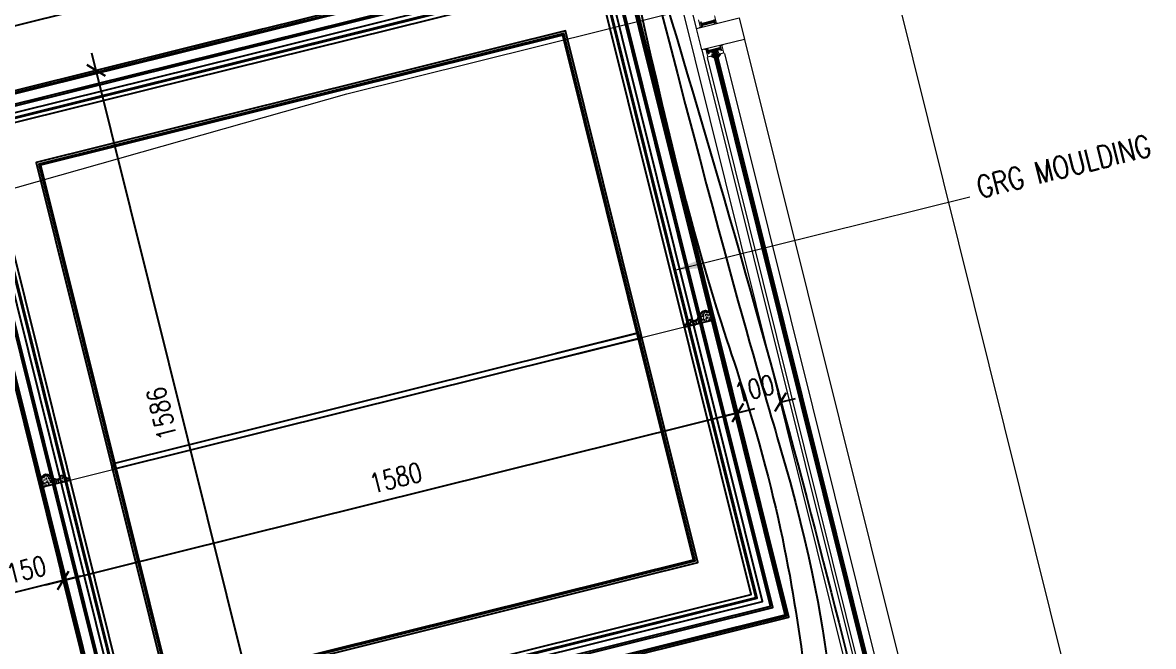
# Model space of a CAD drawing. Header units: inches. Extents: x 122939 to 389145, y 29603 to 529479.
# Drawn here: x 341487 to 344057, y 507664 to 509082 of the extents above; entities that cross this region are included whole.
import ezdxf

# ---------------------------------------------------------------- set-up
doc = ezdxf.new("R2010")
doc.units = ezdxf.units.IN
doc.header["$MEASUREMENT"] = 0
doc.layers.add('8', color=8, linetype='Continuous')
doc.layers.add('gypsum', color=31, linetype='Continuous')
for name, color, linetype, lineweight in [('A-Dim-ID', 9, 'Continuous', 20), ('A-FLOR-SLAB', 7, 'Continuous', 40), ('A-GLAZ', 134, 'Continuous', 18), ('A-RNDR-ALUM', 1, 'Continuous', 9), ('A-RNDR-PT36', 253, 'Continuous', 20), ('GRC', 41, 'Continuous', 0), ('ID-NOTES', 3, 'Continuous', 0)]:
    doc.layers.add(name, color=color, linetype=linetype, lineweight=lineweight)
doc.styles.add('ID-ROMANS', font='romans.shx', dxfattribs={"width": 0.8})
doc.styles.add('ST9', font='romans.shx', dxfattribs={"width": 0.8})
doc.styles.add('ZZ-Dim All', font='romans.shx', dxfattribs={"width": 0.8})
doc.dimstyles.new('DIM 0200', dxfattribs={"dimscale": 200, "dimtxt": 1, "dimasz": 0.8, "dimexe": 0.5, "dimexo": 1, "dimgap": 0.4, "dimtad": 1, "dimdec": 0, "dimrnd": 10, "dimdsep": 46, "dimtxsty": 'ZZ-Dim All', "dimblk1": 'ARCHTICK', "dimblk2": 'ARCHTICK', "dimsah": 1, "dimcen": 1, "dimdle": 0.5, "dimclrd": 256, "dimclre": 256, "dimclrt": 256, "dimadec": 0, "dimazin": 2, "dimtfac": 1, "dimtdec": 0, "dimtix": 1, "dimtmove": 2, "dimatfit": 2, "dimfxl": 1, "dimfxlon": 1, "dimtolj": 1, "dimtzin": 0, "dimlwd": -1, "dimlwe": -1, "dimarcsym": 0})
doc.dimstyles.new('DIM-20', dxfattribs={"dimscale": 1000, "dimtxt": 0.044, "dimasz": 0.035, "dimexe": 0.022, "dimexo": 0.022, "dimgap": 0.022, "dimtad": 1, "dimdec": 0, "dimzin": 0, "dimdsep": 46, "dimtxsty": 'ST9', "dimblk1": 'ARCHTICK', "dimblk2": 'ARCHTICK', "dimsah": 1, "dimcen": 0.088, "dimdle": 0.04, "dimclrd": 256, "dimclre": 256, "dimclrt": 3, "dimadec": 0, "dimazin": 0, "dimtfac": 1, "dimtdec": 0, "dimtix": 1, "dimtofl": 0, "dimtmove": 1, "dimatfit": 3, "dimldrblk": 'CLOSED', "dimfxl": 1, "dimtolj": 1, "dimtzin": 0, "dimarcsym": 0})

# ---------------------------------------------------------------- blocks, each defined once
blk = doc.blocks.new('sec ciur')
at = {"layer": '8'}
for points, knots in [([(-17.3, -133.6, 0), (-64.4, -1164.4, 0), (60.4, -2221.3, 0), (-111.1, -2339.9, 0), (-75, -3203.3, 0)], [364.375105, 364.375105, 364.375105, 364.375105, 944.525955, 3110.313825, 3110.313825, 3110.313825, 3110.313825]), ([(1.9, -140, 0), (6.7, -1367.1, 0), (75.9, -2377.4, 0), (-34.1, -2247.3, 0), (-26, -3203.3, 0)], [364.646956, 364.646956, 364.646956, 364.646956, 944.525955, 3120.888391, 3120.888391, 3120.888391, 3120.888391]), ([(7.2, -139.6, 0), (2.6, -374.6, 0), (84.3, -1831.4, 0), (59.4, -2767.5, 0), (43.4, -3203.3, 0)], [380.038546, 380.038546, 380.038546, 380.038546, 944.525955, 2562.967604, 2562.967604, 2562.967604, 2562.967604])]:
    blk.add_open_spline(points, degree=3, knots=knots, dxfattribs=at)
blk = doc.blocks.new('_ARCHTICK')
at = {"color": 0, "linetype": 'ByBlock', "const_width": 0.15}
blk.add_lwpolyline([(-0.5, -0.5), (0.5, 0.5)], dxfattribs=at)
blk = doc.blocks.new('*D160')
at = {"layer": 'A-Dim-ID', "lineweight": -2, "transparency": 16777216}
for p, q in [((342034.5, 509068.2), (341633, 508968.4)), ((342046.9, 507395.8), (341644.7, 509012.5)), ((342031.8, 507433.2), (342015.9, 507429.3))]:
    blk.add_line(p, q, dxfattribs=at)
at = {"layer": 'Defpoints', "color": 0, "transparency": 16777216}
for p in [(342055.8, 509073.6, 0), (341654.4, 508973.7), (342053.1, 507438.5, 0)]:
    blk.add_point(p, dxfattribs=at)
at = {"layer": 'A-Dim-ID', "lineweight": -2, "transparency": 16777216, "xscale": 35, "yscale": 35, "zscale": 35}
for p, rotation in [((341654.4, 508973.7), 103.9714232829857), ((342037.3, 507434.6), 283.9714232829857)]:
    blk.add_blockref('_ARCHTICK', p, dxfattribs=dict(at, rotation=rotation))
at = {"layer": 'A-Dim-ID', "color": 3, "transparency": 16777216, "insert": (341803.1, 508193.5), "char_height": 44, "attachment_point": 5, "rotation": 103.9714, "style": 'ST9'}
blk.add_mtext('\\A1;1586', dxfattribs=at)
blk = doc.blocks.new('_CLOSED')
at = {"color": 0, "linetype": 'ByBlock'}
for p, q in [((-1, 0.167), (0, 0)), ((-1, 0.167), (-1, -0.167)), ((0, 0), (-1, -0.167)), ((0, 0), (-1, 0))]:
    blk.add_line(p, q, dxfattribs=at)
blk = doc.blocks.new('*D212')
at = {"layer": 'A-Dim-ID', "lineweight": -2, "transparency": 16777216}
for p, q in [((343114.7, 508186.5), (343107.2, 508216.7)), ((341540.4, 507804.3), (343151.3, 508205)), ((341579.6, 507812.7), (341573.9, 507835.3))]:
    blk.add_line(p, q, dxfattribs=at)
at = {"layer": 'Defpoints', "color": 0, "transparency": 16777216}
for p in [(343112.5, 508195.4), (343120, 508165.2, 0), (341584.9, 507791.3, 0)]:
    blk.add_point(p, dxfattribs=at)
at = {"layer": 'A-Dim-ID', "lineweight": -2, "transparency": 16777216, "xscale": 35, "yscale": 35, "zscale": 35}
for p, rotation in [((343112.5, 508195.4), 13.9714232829857), ((341579.3, 507813.9), 193.9714232829857)]:
    blk.add_blockref('_ARCHTICK', p, dxfattribs=dict(at, rotation=rotation))
at = {"layer": 'A-Dim-ID', "color": 3, "transparency": 16777216, "insert": (342335.3, 508047.3), "char_height": 44, "attachment_point": 5, "rotation": 13.9714, "style": 'ST9'}
blk.add_mtext('\\A1;1580', dxfattribs=at)
blk = doc.blocks.new('*D213')
at = {"layer": 'A-Dim-ID', "lineweight": -2, "transparency": 16777216}
for p, q in [((343210.7, 508215.1), (343204.3, 508240.9)), ((343113.6, 508191), (343107.2, 508216.7)), ((343209.6, 508219.5), (343243.5, 508228)), ((343112.5, 508195.4), (343078.6, 508186.9))]:
    blk.add_line(p, q, dxfattribs=at)
at = {"layer": 'Defpoints', "color": 0, "transparency": 16777216}
for p in [(343209.6, 508219.5), (343216, 508193.8, 0), (343118.9, 508169.6, 0)]:
    blk.add_point(p, dxfattribs=at)
at = {"layer": 'A-Dim-ID', "lineweight": -2, "transparency": 16777216, "xscale": 35, "yscale": 35, "zscale": 35}
for p, rotation in [((343209.6, 508219.5), 193.9714232829857), ((343112.5, 508195.4), 13.9714232829857)]:
    blk.add_blockref('_ARCHTICK', p, dxfattribs=dict(at, rotation=rotation))
at = {"layer": 'A-Dim-ID', "color": 3, "transparency": 16777216, "insert": (343150.4, 508250.2), "char_height": 44, "attachment_point": 5, "rotation": 13.9714, "style": 'ST9'}
blk.add_mtext('\\A1;100', dxfattribs=at)
blk = doc.blocks.new('GLAZ-2')
at = {"layer": 'A-GLAZ'}
for p, q in [((-26.3, 511.6, 0), (-26.3, 2391.7, 0)), ((-24.9, 511.6, 0), (-24.9, 2391.7, 0)), ((-23.6, 511.6, 0), (-23.6, 2391.7, 0)), ((-22.3, 511.6, 0), (-22.3, 2391.7, 0)), ((-20.9, 511.6, 0), (-20.9, 2391.7, 0)), ((-19.6, 511.6, 0), (-19.6, 2391.7, 0)), ((-18.3, 511.6, 0), (-18.3, 2391.7, 0))]:
    blk.add_line(p, q, dxfattribs=at)
at = {"layer": 'A-RNDR-ALUM'}
for p, q in [((-50, 2450), (-50, 2850, 0)), ((-38.2, 2460.6, 0), (-37.5, 2460.6, 0)), ((-38.2, 2460.6, 0), (-38.2, 2452.6, 0)), ((-38.2, 2460.6, 0), (-37.5, 2460.6, 0)), ((-38.2, 2460.6, 0), (-38.2, 2452.6, 0)), ((-38.2, 2452.6, 0), (-37.5, 2452.6, 0)), ((-38.2, 2452.6, 0), (-37.5, 2452.6, 0)), ((-37.5, 2460.6, 0), (-37.5, 2452.6, 0)), ((-37.5, 2460.6, 0), (-37.5, 2452.6, 0)), ((-37.5, 2459, 0), (-7.1, 2459, 0)), ((-37.5, 2459, 0), (-7.1, 2459, 0)), ((-37.5, 2457.8, 0), (-7.1, 2457.8, 0)), ((-37.5, 2457.8, 0), (-7.1, 2457.8, 0)), ((-37.5, 2456.6, 0), (-7.1, 2456.6, 0)), ((-37.5, 2456.6, 0), (-7.1, 2456.6, 0)), ((-37.5, 2455.5, 0), (-7.1, 2455.5, 0)), ((-37.5, 2455.5, 0), (-7.1, 2455.5, 0)), ((-37.5, 2454.3, 0), (-7.1, 2454.3, 0)), ((-37.5, 2454.3, 0), (-7.1, 2454.3, 0)), ((-36, 2452.6, 0), (-35.3, 2452.6, 0)), ((-36, 2452.6, 0), (-35.3, 2452.6, 0)), ((-7.1, 2460.6, 0), (-7.1, 2452.6, 0)), ((-7.1, 2460.6, 0), (-7.1, 2452.6, 0)), ((-6.4, 2452.6, 0), (-7.1, 2452.6, 0)), ((-6.4, 2452.6, 0), (-7.1, 2452.6, 0)), ((-6.4, 2460.6, 0), (-6.4, 2452.6, 0)), ((-6.4, 2460.6, 0), (-6.4, 2452.6, 0)), ((-50, 2400), (-50, 500, 0)), ((-38.2, 2397.6, 0), (-37.5, 2397.6, 0)), ((-38.2, 2389.6, 0), (-38.2, 2397.6, 0)), ((-38.2, 2397.6, 0), (-37.5, 2397.6, 0)), ((-38.2, 2389.6, 0), (-38.2, 2397.6, 0)), ((-38.2, 2389.6, 0), (-37.5, 2389.6, 0)), ((-38.2, 2389.6, 0), (-37.5, 2389.6, 0)), ((-37.5, 2389.6, 0), (-37.5, 2397.6, 0)), ((-37.5, 2389.6, 0), (-37.5, 2397.6, 0)), ((-37.5, 2396, 0), (-7.1, 2396, 0)), ((-37.5, 2396, 0), (-7.1, 2396, 0)), ((-37.5, 2394.8, 0), (-7.1, 2394.8, 0)), ((-37.5, 2394.8, 0), (-7.1, 2394.8, 0)), ((-37.5, 2393.6, 0), (-7.1, 2393.6, 0)), ((-37.5, 2393.6, 0), (-7.1, 2393.6, 0)), ((-37.5, 2392.5, 0), (-7.1, 2392.5, 0)), ((-37.5, 2392.5, 0), (-7.1, 2392.5, 0)), ((-37.5, 2391.3, 0), (-7.1, 2391.3, 0)), ((-37.5, 2391.3, 0), (-7.1, 2391.3, 0)), ((-36, 2397.6, 0), (-35.3, 2397.6, 0)), ((-36, 2397.6, 0), (-35.3, 2397.6, 0)), ((-36, 2389.6, 0), (-35.3, 2389.6, 0)), ((-36, 2389.6, 0), (-35.3, 2389.6, 0)), ((-6.4, 2397.6, 0), (-7.1, 2397.6, 0)), ((-7.1, 2389.6, 0), (-7.1, 2397.6, 0)), ((-6.4, 2397.6, 0), (-7.1, 2397.6, 0)), ((-7.1, 2389.6, 0), (-7.1, 2397.6, 0)), ((-6.4, 2389.6, 0), (-7.1, 2389.6, 0)), ((-6.4, 2389.6, 0), (-7.1, 2389.6, 0)), ((-6.4, 2389.6, 0), (-6.4, 2397.6, 0)), ((-6.4, 2389.6, 0), (-6.4, 2397.6, 0)), ((50, 2400), (50, 500, 0))]:
    blk.add_line(p, q, dxfattribs=at)
blk.add_lwpolyline([(-50, 2450), (50, 2450), (50, 2400), (-50, 2400)], close=True, dxfattribs=at)
at = {"layer": 'A-RNDR-ALUM', "const_width": 0.928, "elevation": 0}
for points in [[(-43.7, 2451.4, 0.414214), (-44.2, 2450.9)], [(-43.7, 2451.4, 0.414214), (-44.2, 2450.9)], [(-0.7, 2451.4, -0.414214), (-0.2, 2450.9)], [(-0.7, 2451.4, -0.414214), (-0.2, 2450.9)], [(-43.7, 2398.9, -0.414214), (-44.2, 2399.3)], [(-43.7, 2398.9, -0.414214), (-44.2, 2399.3)], [(-0.7, 2398.8, 0.414214), (-0.2, 2399.3)], [(-0.7, 2398.8, 0.414214), (-0.2, 2399.3)]]:
    blk.add_lwpolyline(points, format="xyb", dxfattribs=at)
at = {"layer": 'A-RNDR-ALUM', "elevation": 0}
blk.add_lwpolyline([(-14, 2382.6), (-15.6, 2382.6), (-15.6, 2379.7, -0.015553), (-14.8, 2380.2), (-11.6, 2380.2, 0.104304), (-18.3, 2374.1), (-18.3, 2376.7, -0.016036), (-17.6, 2377.5), (-17.6, 2378.7), (-18.3, 2379.4), (-18.3, 2382.2), (-17.6, 2381.5), (-17.6, 2383.9), (-18.3, 2384.6), (-18.3, 2387.4), (-17.6, 2386.7), (-17.6, 2388, 0.414214), (-18.3, 2388.7), (-26.3, 2388.7, 0.414214), (-26.9, 2388), (-26.9, 2386.7), (-26.3, 2387.4), (-26.3, 2384.6), (-26.9, 2383.9), (-26.9, 2381.5), (-26.3, 2382.2), (-26.3, 2379.4), (-26.9, 2378.7), (-26.9, 2377.5, -0.016036), (-26.3, 2376.7), (-26.3, 2374.1, 0.104304), (-33, 2380.2), (-29.8, 2380.2, -0.015553), (-28.9, 2379.7), (-28.9, 2382.6), (-30.6, 2382.6, 0.021646), (-28.9, 2386.2), (-28.9, 2388, -0.414214), (-26.3, 2390.7), (-18.3, 2390.7, -0.414214), (-15.6, 2388), (-15.6, 2386.2, 0.021646)], format="xyb", close=True, dxfattribs=at)
at = {"layer": 'A-RNDR-ALUM'}
for points in [[(-44.6, 2450, 0), (-44.6, 2450.9, 0), (-42.2, 2450, 0), (-43.7, 2450.9, 0)], [(-44.6, 2450, 0), (-44.6, 2450.9, 0), (-42.2, 2450, 0), (-43.7, 2450.9, 0)], [(-42.2, 2450, 0), (-43.7, 2450.9, 0), (-42.2, 2451.8, 0), (-43.7, 2451.8, 0)], [(-42.2, 2450, 0), (-43.7, 2450.9, 0), (-42.2, 2451.8, 0), (-43.7, 2451.8, 0)], [(-39.8, 2463.3, 0), (-39.8, 2461.5, 0), (-35, 2463.3, 0), (-36.9, 2461.5, 0)], [(-39.8, 2463.3, 0), (-39.8, 2461.5, 0), (-35, 2463.3, 0), (-36.9, 2461.5, 0)], [(-36.9, 2451.8, 0), (-35, 2450, 0), (-39.8, 2451.8, 0), (-39.8, 2450, 0)], [(-36.9, 2451.8, 0), (-35, 2450, 0), (-39.8, 2451.8, 0), (-39.8, 2450, 0)], [(-36.9, 2459.3, 0), (-35, 2459.3, 0), (-36.9, 2461.5, 0), (-35, 2463.3, 0)], [(-36.9, 2459.3, 0), (-35, 2459.3, 0), (-36.9, 2461.5, 0), (-35, 2463.3, 0)], [(-36.9, 2454, 0), (-35, 2454, 0), (-36.9, 2451.8, 0), (-35, 2450, 0)], [(-36.9, 2454, 0), (-35, 2454, 0), (-36.9, 2451.8, 0), (-35, 2450, 0)], [(-7.5, 2454, 0), (-9.4, 2454, 0), (-7.5, 2451.8, 0), (-9.4, 2450, 0)], [(-7.5, 2454, 0), (-9.4, 2454, 0), (-7.5, 2451.8, 0), (-9.4, 2450, 0)], [(-7.5, 2451.8, 0), (-9.4, 2450, 0), (-4.6, 2451.8, 0), (-4.6, 2450, 0)], [(-7.5, 2451.8, 0), (-9.4, 2450, 0), (-4.6, 2451.8, 0), (-4.6, 2450, 0)], [(-2.2, 2450, 0), (-0.7, 2450.9, 0), (-2.2, 2451.8, 0), (-0.7, 2451.8, 0)], [(-2.2, 2450, 0), (-0.7, 2450.9, 0), (-2.2, 2451.8, 0), (-0.7, 2451.8, 0)], [(0.2, 2450, 0), (0.2, 2450.9, 0), (-2.2, 2450, 0), (-0.7, 2450.9, 0)], [(0.2, 2450, 0), (0.2, 2450.9, 0), (-2.2, 2450, 0), (-0.7, 2450.9, 0)], [(-44.6, 2400.3, 0), (-44.6, 2399.3, 0), (-42.2, 2400.3, 0), (-43.7, 2399.3, 0)], [(-44.6, 2400.3, 0), (-44.6, 2399.3, 0), (-42.2, 2400.3, 0), (-43.7, 2399.3, 0)], [(-42.2, 2400.3, 0), (-43.7, 2399.3, 0), (-42.2, 2398.4, 0), (-43.7, 2398.4, 0)], [(-42.2, 2400.3, 0), (-43.7, 2399.3, 0), (-42.2, 2398.4, 0), (-43.7, 2398.4, 0)], [(-36.9, 2398.4, 0), (-35, 2400.3, 0), (-39.8, 2398.4, 0), (-39.8, 2400.3, 0)], [(-36.9, 2398.4, 0), (-35, 2400.3, 0), (-39.8, 2398.4, 0), (-39.8, 2400.3, 0)], [(-36.9, 2396.3, 0), (-35, 2396.3, 0), (-36.9, 2398.4, 0), (-35, 2400.3, 0)], [(-36.9, 2396.3, 0), (-35, 2396.3, 0), (-36.9, 2398.4, 0), (-35, 2400.3, 0)], [(-36.9, 2390.9, 0), (-35, 2390.9, 0), (-36.9, 2388.8, 0), (-35, 2386.9, 0)], [(-36.9, 2390.9, 0), (-35, 2390.9, 0), (-36.9, 2388.8, 0), (-35, 2386.9, 0)], [(-7.5, 2398.4, 0), (-9.4, 2400.3, 0), (-4.6, 2398.4, 0), (-4.6, 2400.3, 0)], [(-7.5, 2396.3, 0), (-9.4, 2396.3, 0), (-7.5, 2398.4, 0), (-9.4, 2400.3, 0)], [(-7.5, 2396.3, 0), (-9.4, 2396.3, 0), (-7.5, 2398.4, 0), (-9.4, 2400.3, 0)], [(-7.5, 2398.4, 0), (-9.4, 2400.3, 0), (-4.6, 2398.4, 0), (-4.6, 2400.3, 0)], [(-7.5, 2390.9, 0), (-9.4, 2390.9, 0), (-7.5, 2388.8, 0), (-9.4, 2386.9, 0)], [(-7.5, 2390.9, 0), (-9.4, 2390.9, 0), (-7.5, 2388.8, 0), (-9.4, 2386.9, 0)], [(-2.2, 2400.3, 0), (-0.7, 2399.3, 0), (-2.2, 2398.4, 0), (-0.7, 2398.4, 0)], [(0.2, 2400.3, 0), (0.2, 2399.3, 0), (-2.2, 2400.3, 0), (-0.7, 2399.3, 0)], [(-2.2, 2400.3, 0), (-0.7, 2399.3, 0), (-2.2, 2398.4, 0), (-0.7, 2398.4, 0)], [(0.2, 2400.3, 0), (0.2, 2399.3, 0), (-2.2, 2400.3, 0), (-0.7, 2399.3, 0)], [(-40.6, 2382.6, 0), (-40.6, 2381.4, 0), (-29.9, 2382.6, 0), (-29.9, 2381.4, 0)], [(-40.6, 2382.6, 0), (-40.6, 2381.4, 0), (-29.9, 2382.6, 0), (-29.9, 2381.4, 0)], [(-40.6, 2381.4, 0), (-40.6, 2380.2, 0), (-29.9, 2381.4, 0), (-29.9, 2380.2, 0)], [(-40.6, 2381.4, 0), (-40.6, 2380.2, 0), (-29.9, 2381.4, 0), (-29.9, 2380.2, 0)], [(-39.8, 2386.9, 0), (-39.8, 2388.8, 0), (-35, 2386.9, 0), (-36.9, 2388.8, 0)], [(-39.8, 2386.9, 0), (-39.8, 2388.8, 0), (-35, 2386.9, 0), (-36.9, 2388.8, 0)], [(-4.3, 2382.6, 0), (-4.3, 2381.4, 0), (-15.1, 2382.6, 0), (-15.1, 2381.4, 0)], [(-4.3, 2382.6, 0), (-4.3, 2381.4, 0), (-15.1, 2382.6, 0), (-15.1, 2381.4, 0)], [(-4.3, 2381.4, 0), (-4.3, 2380.2, 0), (-15.1, 2381.4, 0), (-15.1, 2380.2, 0)], [(-4.3, 2381.4, 0), (-4.3, 2380.2, 0), (-15.1, 2381.4, 0), (-15.1, 2380.2, 0)], [(-4.6, 2386.9, 0), (-4.6, 2388.8, 0), (-9.4, 2386.9, 0), (-7.5, 2388.8, 0)], [(-4.6, 2386.9, 0), (-4.6, 2388.8, 0), (-9.4, 2386.9, 0), (-7.5, 2388.8, 0)]]:
    blk.add_solid(points, dxfattribs=at)
for points in [[(-42.2, 2470, 0), (-39.8, 2467.6, 0), (-42.2, 2450, 0), (-39.8, 2450, 0)], [(-42.2, 2470, 0), (-39.8, 2467.6, 0), (-42.2, 2450, 0), (-39.8, 2450, 0)], [(-4.6, 2467.6, 0), (-2.2, 2470, 0), (-4.6, 2450, 0), (-2.2, 2450, 0)], [(-4.6, 2467.6, 0), (-2.2, 2470, 0), (-4.6, 2450, 0), (-2.2, 2450, 0)], [(-42.2, 2380.2, 0), (-39.8, 2382.6, 0), (-42.2, 2400.3, 0), (-39.8, 2400.3, 0)], [(-42.2, 2380.2, 0), (-39.8, 2382.6, 0), (-42.2, 2400.3, 0), (-39.8, 2400.3, 0)], [(-4.6, 2382.6, 0), (-2.2, 2380.2, 0), (-4.6, 2400.3, 0), (-2.2, 2400.3, 0)], [(-4.6, 2382.6, 0), (-2.2, 2380.2, 0), (-4.6, 2400.3, 0), (-2.2, 2400.3, 0)], [(-42.2, 2380.2, 0), (-39.8, 2382.6, 0), (-40.1, 2380.2, 0), (-40.1, 2382.6, 0)], [(-42.2, 2380.2, 0), (-39.8, 2382.6, 0), (-40.1, 2380.2, 0), (-40.1, 2382.6, 0)], [(-2.2, 2380.2, 0), (-4.6, 2382.6, 0), (-4.3, 2380.2, 0), (-4.3, 2382.6, 0)], [(-2.2, 2380.2, 0), (-4.6, 2382.6, 0), (-4.3, 2380.2, 0), (-4.3, 2382.6, 0)]]:
    blk.add_trace(points, dxfattribs=at)
at = {"layer": 'A-RNDR-PT36'}
for p, q in [((-42.2, 520, 0), (-42.2, 2380.2, 0)), ((-2.2, 2380.2, 0), (-2.2, 520, 0))]:
    blk.add_line(p, q, dxfattribs=at)
blk = doc.blocks.new('*D353')
at = {"layer": 'A-Dim-ID', "lineweight": -2, "transparency": 16777216}
for p, q in [((341578, 507819.1), (341573.9, 507835.3)), ((341618.1, 507823.6), (341394.9, 507768)), ((341432.4, 507782.9), (341428.4, 507799))]:
    blk.add_line(p, q, dxfattribs=at)
at = {"layer": 'Defpoints', "color": 0, "transparency": 16777216}
for p in [(341433.7, 507777.7), (341583.3, 507797.8, 0), (341437.7, 507761.6, 0)]:
    blk.add_point(p, dxfattribs=at)
at = {"layer": 'A-Dim-ID', "lineweight": -2, "transparency": 16777216, "xscale": 35, "yscale": 35, "zscale": 35}
for p, rotation in [((341579.3, 507813.9), 13.97142328277553), ((341433.7, 507777.7), 193.9714232827755)]:
    blk.add_blockref('_ARCHTICK', p, dxfattribs=dict(at, rotation=rotation))
at = {"layer": 'A-Dim-ID', "color": 3, "transparency": 16777216, "insert": (341495.9, 507838.5), "char_height": 44, "attachment_point": 5, "rotation": 13.9714, "style": 'ST9'}
blk.add_mtext('\\A1;150', dxfattribs=at)
blk = doc.blocks.new('M1')
at = {"layer": 'gypsum', "linetype": 'Continuous'}
h = blk.add_hatch(dxfattribs=at)
h.set_pattern_fill('GYPSUM', color=251, scale=36.842105, style=0, pattern_type=2)
h.set_pattern_definition([(360, (273234.79, 528507.015), (2e-15, 36.8421), [0, -36.8421]), (360, (273234.527, 528503.77), (2e-15, 36.8421), [0, -36.8421]), (360, (273237.11, 528504.44), (2e-15, 36.8421), [0, -36.8421]), (315, (273237.37, 528509.747), (36.8421, -9e-15), [0.2358, -51.8668]), (360, (273235.53, 528509.4), (2e-15, 36.8421), [0, -36.8421]), (360, (273235.53, 528509.4), (2e-15, 36.8421), [0, -36.8421]), (315, (273242.219, 528506.049), (36.8421, -9e-15), [0.2358, -51.8668]), (360, (273242.8, 528506.687), (2e-15, 36.8421), [0, -36.8421]), (360, (273242.8, 528506.687), (2e-15, 36.8421), [0, -36.8421]), (360, (273239.94, 528504.064), (2e-15, 36.8421), [0, -36.8421]), (315, (273244.39, 528504.474), (36.8421, -9e-15), [0.2358, -51.8668]), (315, (273244.39, 528504.474), (36.8421, -9e-15), [0.2358, -51.8668]), (315, (273242.807, 528509.432), (36.8421, -9e-15), [0.2358, -51.8668]), (315, (273242.807, 528509.432), (36.8421, -9e-15), [0.2358, -51.8668]), (360, (273243.383, 528510.347), (2e-15, 36.8421), [0, -36.8421]), (360, (273240.827, 528510.954), (2e-15, 36.8421), [0, -36.8421]), (360, (273246.932, 528510.374), (2e-15, 36.8421), [0, -36.8421]), (360, (273244.505, 528511.947), (2e-15, 36.8421), [0, -36.8421]), (360, (273234.93, 528514.797), (2e-15, 36.8421), [0, -36.8421]), (315, (273239.017, 528516.243), (36.8421, -9e-15), [0.2358, -51.8668]), (315, (273239.017, 528516.243), (36.8421, -9e-15), [0.2358, -51.8668]), (360, (273236.827, 528519.467), (2e-15, 36.8421), [0, -36.8421]), (360, (273236.09, 528517.082), (2e-15, 36.8421), [0, -36.8421]), (360, (273235.245, 528524.425), (2e-15, 36.8421), [0, -36.8421]), (360, (273234.507, 528522.04), (2e-15, 36.8421), [0, -36.8421]), (315, (273239.005, 528526.003), (36.8421, -9e-15), [0.2358, -51.8668]), (315, (273239.005, 528526.003), (36.8421, -9e-15), [0.2358, -51.8668]), (360, (273243.625, 528515.488), (2e-15, 36.8421), [0, -36.8421]), (315, (273244.105, 528519.5), (36.8421, -9e-15), [0.2358, -51.8668]), (360, (273244.096, 528516.754), (2e-15, 36.8421), [0, -36.8421]), (360, (273244.096, 528516.754), (2e-15, 36.8421), [0, -36.8421]), (315, (273242.523, 528524.457), (36.8421, -9e-15), [0.2358, -51.8668]), (315, (273241.934, 528521.074), (36.8421, -9e-15), [0.2358, -51.8668]), (315, (273241.934, 528521.074), (36.8421, -9e-15), [0.2358, -51.8668]), (315, (273241.934, 528521.074), (36.8421, -9e-15), [0.2358, -51.8668]), (315, (273235.012, 528526.818), (36.8421, -9e-15), [0.2358, -51.8668]), (315, (273235.012, 528526.818), (36.8421, -9e-15), [0.2358, -51.8668]), (360, (273236.565, 528531.054), (2e-15, 36.8421), [0, -36.8421]), (360, (273236.143, 528538.297), (2e-15, 36.8421), [0, -36.8421]), (360, (273235.88, 528535.053), (2e-15, 36.8421), [0, -36.8421]), (360, (273238.463, 528535.724), (2e-15, 36.8421), [0, -36.8421]), (360, (273237.725, 528533.34), (2e-15, 36.8421), [0, -36.8421]), (315, (273240.653, 528532.5), (36.8421, -9e-15), [0.2358, -51.8668]), (360, (273242.463, 528527.21), (2e-15, 36.8421), [0, -36.8421]), (360, (273242.463, 528527.21), (2e-15, 36.8421), [0, -36.8421]), (360, (273245.26, 528531.744), (2e-15, 36.8421), [0, -36.8421]), (360, (273245.02, 528526.604), (2e-15, 36.8421), [0, -36.8421]), (360, (273246.14, 528528.203), (2e-15, 36.8421), [0, -36.8421]), (315, (273243.57, 528537.33), (36.8421, -9e-15), [0.2358, -51.8668]), (315, (273243.57, 528537.33), (36.8421, -9e-15), [0.2358, -51.8668]), (315, (273245.74, 528535.755), (36.8421, -9e-15), [0.2358, -51.8668]), (360, (273244.15, 528537.97), (2e-15, 36.8421), [0, -36.8421]), (360, (273245.732, 528533.01), (2e-15, 36.8421), [0, -36.8421]), (360, (273245.732, 528533.01), (2e-15, 36.8421), [0, -36.8421]), (315, (273250.58, 528503.512), (36.8421, -9e-15), [0.2358, -51.8668]), (360, (273252.315, 528503.59), (2e-15, 36.8421), [0, -36.8421]), (360, (273250.403, 528505.074), (2e-15, 36.8421), [0, -36.8421]), (360, (273250.403, 528505.074), (2e-15, 36.8421), [0, -36.8421]), (360, (273249.67, 528506.44), (2e-15, 36.8421), [0, -36.8421]), (360, (273255.97, 528506.47), (2e-15, 36.8421), [0, -36.8421]), (360, (273252.787, 528504.855), (2e-15, 36.8421), [0, -36.8421]), (360, (273253.86, 528506.66), (2e-15, 36.8421), [0, -36.8421]), (315, (273248.997, 528508.316), (36.8421, -9e-15), [0.2358, -51.8668]), (315, (273248.997, 528508.316), (36.8421, -9e-15), [0.2358, -51.8668]), (360, (273248.917, 528513.175), (2e-15, 36.8421), [0, -36.8421]), (315, (273253.693, 528508.798), (36.8421, -9e-15), [0.2358, -51.8668]), (360, (273254.39, 528511.43), (2e-15, 36.8421), [0, -36.8421]), (360, (273256.972, 528512.1), (2e-15, 36.8421), [0, -36.8421]), (360, (273256.235, 528509.715), (2e-15, 36.8421), [0, -36.8421]), (360, (273256.235, 528509.715), (2e-15, 36.8421), [0, -36.8421]), (360, (273253.26, 528512.057), (2e-15, 36.8421), [0, -36.8421]), (315, (273260.745, 528503.918), (36.8421, -9e-15), [0.2358, -51.8668]), (315, (273260.745, 528503.918), (36.8421, -9e-15), [0.2358, -51.8668]), (360, (273257.817, 528504.757), (2e-15, 36.8421), [0, -36.8421]), (360, (273265.352, 528503.162), (2e-15, 36.8421), [0, -36.8421]), (315, (273260.16, 528513.538), (36.8421, -9e-15), [0.2358, -51.8668]), (360, (273258.555, 528507.14), (2e-15, 36.8421), [0, -36.8421]), (360, (273258.555, 528507.14), (2e-15, 36.8421), [0, -36.8421]), (315, (273264.25, 528512.132), (36.8421, -9e-15), [0.2358, -51.8668]), (315, (273263.662, 528508.748), (36.8421, -9e-15), [0.2358, -51.8668]), (360, (273264.24, 528509.387), (2e-15, 36.8421), [0, -36.8421]), (360, (273264.24, 528509.387), (2e-15, 36.8421), [0, -36.8421]), (360, (273264.24, 528509.387), (2e-15, 36.8421), [0, -36.8421]), (315, (273265.833, 528507.173), (36.8421, -9e-15), [0.2358, -51.8668]), (315, (273265.833, 528507.173), (36.8421, -9e-15), [0.2358, -51.8668]), (360, (273265.824, 528504.43), (2e-15, 36.8421), [0, -36.8421]), (315, (273270.44, 528511.016), (36.8421, -9e-15), [0.2358, -51.8668]), (315, (273270.44, 528511.016), (36.8421, -9e-15), [0.2358, -51.8668]), (360, (273271.113, 528509.14), (2e-15, 36.8421), [0, -36.8421]), (315, (273250.35, 528539.598), (36.8421, -9e-15), [0.2358, -51.8668]), (315, (273250.35, 528539.598), (36.8421, -9e-15), [0.2358, -51.8668]), (315, (273250.296, 528518.383), (36.8421, -9e-15), [0.2358, -51.8668]), (360, (273252.573, 528516.056), (2e-15, 36.8421), [0, -36.8421]), (360, (273249.39, 528514.44), (2e-15, 36.8421), [0, -36.8421]), (360, (273249.39, 528514.44), (2e-15, 36.8421), [0, -36.8421]), (315, (273256.168, 528514.352), (36.8421, -9e-15), [0.2358, -51.8668]), (315, (273256.168, 528514.352), (36.8421, -9e-15), [0.2358, -51.8668]), (360, (273253.38, 528519.706), (2e-15, 36.8421), [0, -36.8421]), (360, (273254.42, 528514.342), (2e-15, 36.8421), [0, -36.8421]), (315, (273248.713, 528523.341), (36.8421, -9e-15), [0.2358, -51.8668]), (360, (273250.12, 528520.1), (2e-15, 36.8421), [0, -36.8421]), (360, (273249.385, 528521.467), (2e-15, 36.8421), [0, -36.8421]), (360, (273249.385, 528521.467), (2e-15, 36.8421), [0, -36.8421]), (315, (273254.757, 528524.914), (36.8421, -9e-15), [0.2358, -51.8668]), (360, (273253.85, 528520.972), (2e-15, 36.8421), [0, -36.8421]), (360, (273253.575, 528521.685), (2e-15, 36.8421), [0, -36.8421]), (360, (273253.575, 528521.685), (2e-15, 36.8421), [0, -36.8421]), (360, (273257.72, 528518.59), (2e-15, 36.8421), [0, -36.8421]), (315, (273261.81, 528520.034), (36.8421, -9e-15), [0.2358, -51.8668]), (360, (273263.62, 528514.745), (2e-15, 36.8421), [0, -36.8421]), (360, (273263.62, 528514.745), (2e-15, 36.8421), [0, -36.8421]), (360, (273258.88, 528520.873), (2e-15, 36.8421), [0, -36.8421]), (360, (273257.3, 528525.83), (2e-15, 36.8421), [0, -36.8421]), (360, (273257.035, 528522.588), (2e-15, 36.8421), [0, -36.8421]), (360, (273259.62, 528523.258), (2e-15, 36.8421), [0, -36.8421]), (315, (273264.726, 528524.865), (36.8421, -9e-15), [0.2358, -51.8668]), (360, (273265.306, 528525.503), (2e-15, 36.8421), [0, -36.8421]), (360, (273265.306, 528525.503), (2e-15, 36.8421), [0, -36.8421]), (360, (273248.568, 528526.63), (2e-15, 36.8421), [0, -36.8421]), (360, (273251.025, 528530.698), (2e-15, 36.8421), [0, -36.8421]), (360, (273250.553, 528529.43), (2e-15, 36.8421), [0, -36.8421]), (360, (273255.452, 528527.546), (2e-15, 36.8421), [0, -36.8421]), (360, (273254.895, 528528.314), (2e-15, 36.8421), [0, -36.8421]), (360, (273254.21, 528532.313), (2e-15, 36.8421), [0, -36.8421]), (360, (273256.055, 528530.6), (2e-15, 36.8421), [0, -36.8421]), (315, (273251.93, 528534.64), (36.8421, -9e-15), [0.2358, -51.8668]), (360, (273251.755, 528536.356), (2e-15, 36.8421), [0, -36.8421]), (360, (273251.755, 528536.356), (2e-15, 36.8421), [0, -36.8421]), (360, (273251.02, 528537.723), (2e-15, 36.8421), [0, -36.8421]), (360, (273256.55, 528534.96), (2e-15, 36.8421), [0, -36.8421]), (360, (273256.08, 528533.695), (2e-15, 36.8421), [0, -36.8421]), (360, (273255.21, 528537.942), (2e-15, 36.8421), [0, -36.8421]), (315, (273258.87, 528528.342), (36.8421, -9e-15), [0.2358, -51.8668]), (360, (273258.036, 528528.216), (2e-15, 36.8421), [0, -36.8421]), (360, (273260.42, 528532.578), (2e-15, 36.8421), [0, -36.8421]), (360, (273260.42, 528532.578), (2e-15, 36.8421), [0, -36.8421]), (315, (273265.315, 528528.248), (36.8421, -9e-15), [0.2358, -51.8668]), (315, (273262.862, 528527.527), (36.8421, -9e-15), [0.2358, -51.8668]), (315, (273262.862, 528527.527), (36.8421, -9e-15), [0.2358, -51.8668]), (315, (273262.862, 528527.527), (36.8421, -9e-15), [0.2358, -51.8668]), (315, (273257.458, 528538.904), (36.8421, -9e-15), [0.2358, -51.8668]), (360, (273259.735, 528536.577), (2e-15, 36.8421), [0, -36.8421]), (360, (273259.735, 528536.577), (2e-15, 36.8421), [0, -36.8421]), (315, (273264.51, 528534.024), (36.8421, -9e-15), [0.2358, -51.8668]), (315, (273264.51, 528534.024), (36.8421, -9e-15), [0.2358, -51.8668]), (360, (273262.32, 528537.247), (2e-15, 36.8421), [0, -36.8421]), (360, (273261.582, 528534.863), (2e-15, 36.8421), [0, -36.8421]), (360, (273269.723, 528514.165), (2e-15, 36.8421), [0, -36.8421]), (360, (273266.416, 528519.28), (2e-15, 36.8421), [0, -36.8421]), (360, (273266.175, 528514.138), (2e-15, 36.8421), [0, -36.8421]), (360, (273267.296, 528515.738), (2e-15, 36.8421), [0, -36.8421]), (315, (273266.897, 528523.29), (36.8421, -9e-15), [0.2358, -51.8668]), (360, (273266.888, 528520.545), (2e-15, 36.8421), [0, -36.8421]), (360, (273266.888, 528520.545), (2e-15, 36.8421), [0, -36.8421]), (360, (273268.875, 528528.128), (2e-15, 36.8421), [0, -36.8421]), (360, (273266.32, 528528.734), (2e-15, 36.8421), [0, -36.8421]), (360, (273269.997, 528529.727), (2e-15, 36.8421), [0, -36.8421]), (315, (273269.598, 528537.28), (36.8421, -9e-15), [0.2358, -51.8668]), (315, (273267.427, 528538.854), (36.8421, -9e-15), [0.2358, -51.8668]), (360, (273269.59, 528534.534), (2e-15, 36.8421), [0, -36.8421]), (360, (273269.117, 528533.27), (2e-15, 36.8421), [0, -36.8421]), (360, (273269.117, 528533.27), (2e-15, 36.8421), [0, -36.8421]), (360, (273269.117, 528533.27), (2e-15, 36.8421), [0, -36.8421]), (360, (273260, 528539.82), (2e-15, 36.8421), [0, -36.8421]), (360, (273268.006, 528539.493), (2e-15, 36.8421), [0, -36.8421])])
edge = h.paths.add_edge_path()
edge.add_arc((272491.1, 527822.2), 11.9, 283.9461, 462.7163)
edge.add_line((272488.5, 527833.8), (272488.5, 527836.1))
edge.add_ellipse((272488.5, 527840.4), major_axis=(-6.53, 0), ratio=0.663806, start_angle=0, end_angle=90, ccw=False)
edge.add_line((272482, 527840.4), (272477.4, 527840.4))
edge.add_line((272477.4, 527840.4), (272477.4, 527770))
edge.add_line((272477.4, 527770), (272482.5, 527770))
edge.add_arc((272492.2, 527770.8), 9.73, 123.9206, 185.0555, ccw=False)
edge.add_line((272486.7, 527778.9), (272486.7, 527781.3))
edge.add_arc((272486.2, 527786.4), 5.15, 276.0442, 443.9558)
edge.add_arc((272497.1, 527795.8), 11.2, 106.1159, 202.4548, ccw=False)
edge.add_spline(control_points=[(272494, 527806.6), (272494, 527807.9), (272494, 527809.3), (272494, 527810.7)], knot_values=[0, 0, 0, 0, 0.167192, 0.167192, 0.167192, 0.167192], degree=3, periodic=0)
for p, q in [((272477.4, 527840.4), (272477.4, 527770)), ((272482, 527840.4), (272477.4, 527840.4)), ((272488.5, 527836.1), (272488.5, 527833.8)), ((272477.4, 527770), (272482.5, 527770)), ((272486.7, 527781.3), (272486.7, 527778.9))]:
    blk.add_line(p, q, dxfattribs=at)
for centre, radius, start, end in [((272491.1, 527822.2), 11.9, 283.9461, 102.7163), ((272497.1, 527795.8), 11.2, 106.1159, 202.4548), ((272492.2, 527770.8), 9.73, 123.9206, 185.0555), ((272486.2, 527786.4), 5.15, 276.0442, 83.9558)]:
    blk.add_arc(centre, radius, start, end, dxfattribs=at)
blk.add_ellipse((272488.5, 527840.4), major_axis=(-6.53, 0), ratio=0.663806, start_param=0, end_param=1.570796, dxfattribs=at)
blk.add_spline([(272494, 527810.7), (272494, 527806.6)], degree=3, dxfattribs=at)

msp = doc.modelspace()

# ---------------------------------------------------------------- linework, layer by layer
at = {"layer": 'A-RNDR-PT36'}
for p, q in [((343356.674, 509616.344, 0), (344056.844, 506802.137, 0)), ((343591.044, 506686.247, 0), (342895.703, 509481.046, 0))]:
    msp.add_line(p, q, dxfattribs=at)
at = {"layer": 'GRC'}
for p, q in [((343615.188, 506589.205, 0), (342721.867, 510179.745, 0)), ((342991.579, 508389.66, 0), (342894.538, 508365.516, 0)), ((341595.069, 508042.21, 0), (341692.111, 508066.354, 0))]:
    msp.add_line(p, q, dxfattribs=at)
at = {"layer": 'gypsum', "color": 8, "elevation": -0.001}
msp.add_lwpolyline([(336080.873, 507735.202), (342660.532, 509372.21)], dxfattribs=at)
at = {"layer": 'gypsum', "elevation": 0}
for points in [[(341694.875, 507349.216), (343228.14, 507730.69), (342845.221, 509269.762), (341311.957, 508888.289)], [(341698.037, 507354.472), (343222.884, 507733.851), (342842.059, 509264.506), (341317.213, 508885.127)], [(341699.731, 507357.288), (343220.067, 507735.546), (342840.365, 509261.69), (341320.029, 508883.433)], [(341716.583, 507385.302), (343192.053, 507752.397), (342823.514, 509233.676), (341348.043, 508866.582)], [(341719.576, 507390.279), (343187.077, 507755.391), (342820.52, 509228.7), (341353.019, 508863.588)], [(341730.523, 507408.477), (343168.879, 507766.337), (342809.573, 509210.502), (341371.217, 508852.641)], [(341737.994, 507420.897), (343156.458, 507773.809), (342802.102, 509198.081), (341383.638, 508845.17)], [(341739.728, 507423.779), (343153.577, 507775.542), (342800.368, 509195.2), (341386.519, 508843.437)], [(341746.24, 507434.606), (343142.75, 507782.055), (342793.856, 509184.373), (341397.346, 508836.924)], [(341819.138, 507555.791), (343021.565, 507854.953), (342720.958, 509063.188), (341518.531, 508764.026)], [(341822.778, 507561.842), (343015.514, 507858.592), (342717.318, 509057.137), (341524.582, 508760.386)], [(341824.965, 507565.477), (343011.878, 507860.779), (342715.131, 509053.501), (341528.218, 508758.199)]]:
    msp.add_lwpolyline(points, close=True, dxfattribs=at)
for points in [[(342894.538, 508365.516), (341692.111, 508066.354), (341690.904, 508071.206, 0.39467141), (341694.542, 508077.264), (341697.453, 508077.988), (341696.729, 508080.899), (342883.642, 508376.201)], [(342702.043, 508317.623), (342894.538, 508365.516), (342893.33, 508370.368, -0.39467141), (342887.278, 508374.014), (342884.367, 508373.29), (342883.642, 508376.201), (342698.905, 508330.239)]]:
    msp.add_lwpolyline(points, format="xyb", dxfattribs=at)

# ---------------------------------------------------------------- block references
at = {"layer": 'A-FLOR-SLAB', "rotation": 13.97142328298569}
msp.add_blockref('GLAZ-2', (343658.962, 506703.145, 0), dxfattribs=at)
at = {"layer": 'gypsum', "rotation": 13.97142328298569}
msp.add_blockref('sec ciur', (342754.631, 509822.789, -0.001), dxfattribs=at)
at = {"layer": 'gypsum', "lineweight": 0, "xscale": -1, "rotation": 283.9714232829706}
msp.add_blockref('M1', (-103378.62, 116549.502, 0), dxfattribs=at)
at = {"layer": 'gypsum', "lineweight": 0, "rotation": 103.9714232829719}
msp.add_blockref('M1', (919538.008, 371049.426, 0), dxfattribs=at)

# ---------------------------------------------------------------- texts
at = {"layer": 'ID-NOTES', "insert": (343650.654, 508730.724, 0), "char_height": 50, "width": 1075.05767, "attachment_point": 1, "rotation": 13.971423, "style": 'ID-ROMANS'}
msp.add_mtext('GRG MOULDING', dxfattribs=at)

# ---------------------------------------------------------------- dimensions: what is measured, and where the dimension line sits
at = {"layer": 'A-Dim-ID'}
for base, p1, p2, angle, picture, middle in [((341654.371, 508973.67, 0), (342053.139, 507438.541, 0), (342055.847, 509073.556, 0), 103.971423, '*D160', (341803.132, 508193.51, 0)), ((343209.567, 508219.525, 0), (343118.937, 508169.61, 0), (343215.978, 508193.754, 0), 13.971423, '*D213', (343150.423, 508250.152, 0)), ((343112.525, 508195.382, 0), (341584.877, 507791.336, 0), (343120.042, 508165.168, 0), 13.971423, '*D212', (342335.27, 508047.343, 0)), ((341433.696, 507777.692, 0), (341583.269, 507797.798, 0), (341437.704, 507761.582, 0), 193.971423, '*D353', (341495.855, 507838.498, 0))]:
    dim = msp.add_linear_dim(base=base, p1=p1, p2=p2, angle=angle, dimstyle='DIM-20', dxfattribs=at)
    dim.commit()
    dim.dimension.update_dxf_attribs({"geometry": picture, "text_midpoint": middle})

# ---------------------------------------------------------------- leaders
at = {"layer": 'ID-NOTES'}
for points in [[(341006.951, 508575.232, -0.001), (342223.825, 508920.571, -0.001), (343521.893, 509243.528, -0.001)], [(342968.557, 508519.195, 0), (343639.386, 508686.096, 0)]]:
    msp.add_leader(points, dimstyle='DIM 0200', override={"dimasz": 0.3, "dimtad": 0, "dimclrd": 8}, dxfattribs=at)

doc.saveas('drawing.dxf')
